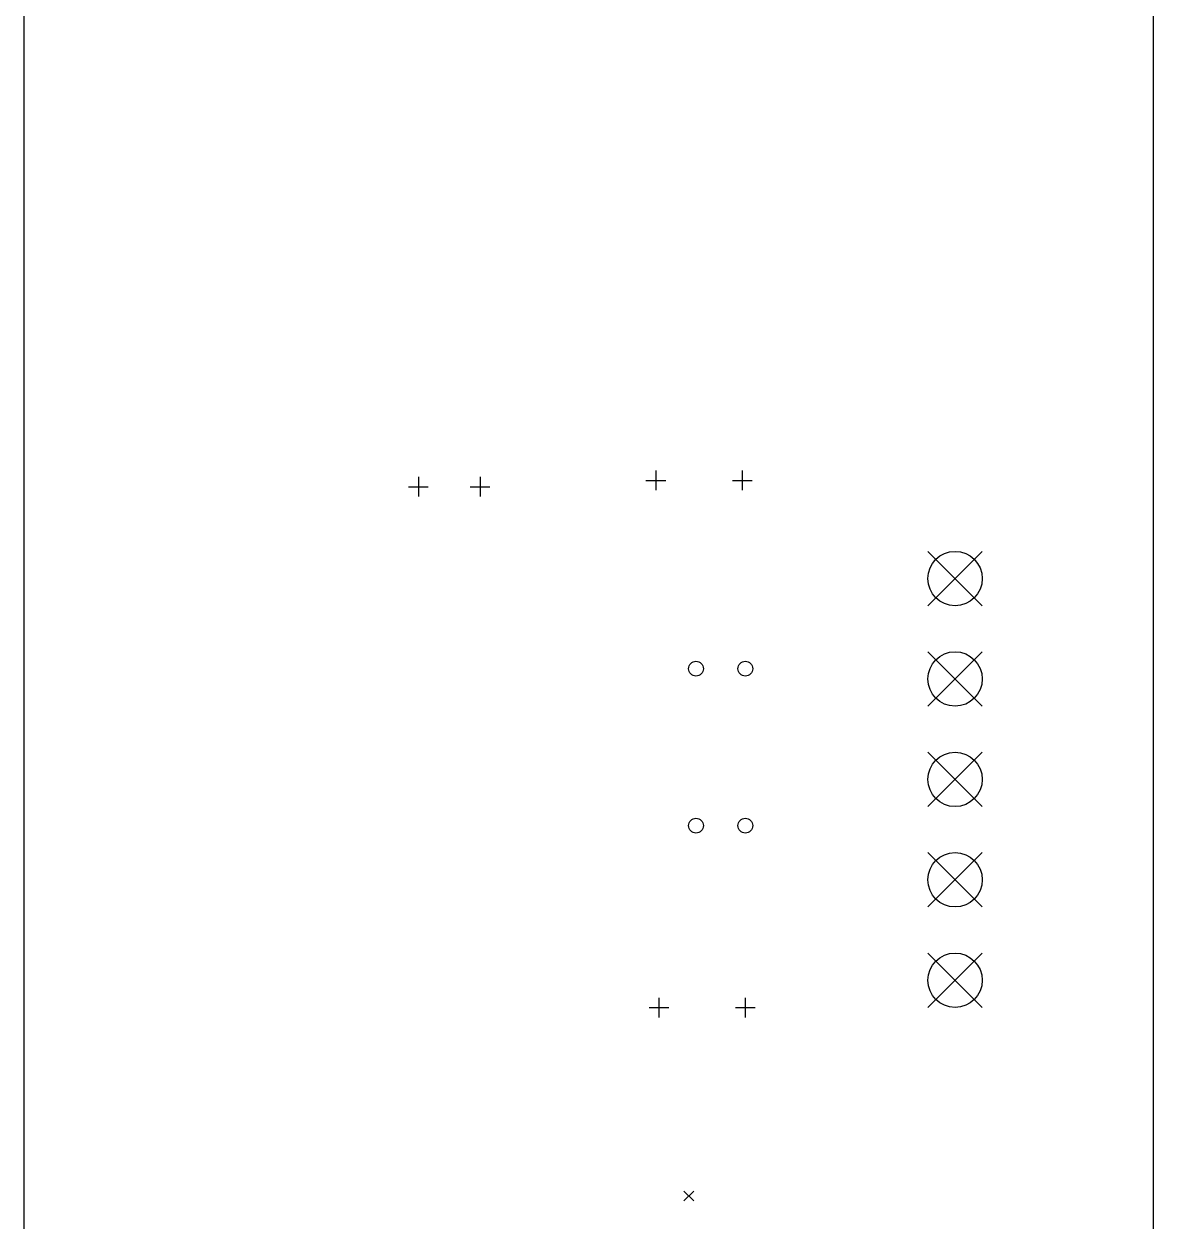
# Model space of a CAD drawing. Extents: x 4.52 to 6.57, y -8.69 to -1.12.
# Drawn here: x 4.6 to 6.4, y -6.81 to -4.903 of the extents above; entities that cross this region are included whole.
import ezdxf

# ---------------------------------------------------------------- set-up
doc = ezdxf.new("R2010")
doc.units = 0
doc.header["$MEASUREMENT"] = 0
doc.layers.add('BLACK', color=7, linetype='CONTINUOUS')

msp = doc.modelspace()

# ---------------------------------------------------------------- linework, layer by layer
at = {"layer": 'BLACK', "linetype": 'CONTINUOUS'}
for p, q in [((6.4, -1.11811), (6.4, -7.11)), ((4.6, -3.36929), (4.6, -7.7)), ((5.22876, -5.62425), (5.22876, -5.65575)), ((5.32718, -5.62425), (5.32718, -5.65575)), ((5.60727, -5.61425), (5.60727, -5.64575)), ((5.74507, -5.61425), (5.74507, -5.64575)), ((5.21301, -5.64), (5.2445, -5.64)), ((5.31143, -5.64), (5.34293, -5.64)), ((5.59152, -5.63), (5.62302, -5.63)), ((5.72932, -5.63), (5.76081, -5.63)), ((6.0411, -5.74299), (6.12772, -5.82961)), ((6.12772, -5.74299), (6.0411, -5.82961)), ((6.0411, -5.90299), (6.12772, -5.98961)), ((6.12772, -5.90299), (6.0411, -5.98961)), ((6.0411, -6.06299), (6.12772, -6.14961)), ((6.12772, -6.06299), (6.0411, -6.14961)), ((6.0411, -6.22299), (6.12772, -6.30961)), ((6.12772, -6.22299), (6.0411, -6.30961)), ((6.0411, -6.38299), (6.12772, -6.46961)), ((6.12772, -6.38299), (6.0411, -6.46961)), ((5.6122, -6.45425), (5.6122, -6.48575)), ((5.75, -6.45425), (5.75, -6.48575)), ((5.59646, -6.47), (5.62795, -6.47)), ((5.73425, -6.47), (5.76575, -6.47)), ((5.65213, -6.76213), (5.66787, -6.77787)), ((5.66787, -6.76213), (5.65213, -6.77787))]:
    msp.add_line(p, q, dxfattribs=at)
at = {"layer": 'BLACK'}
for centre, radius in [((6.08441, -5.7863), 0.04331), ((6.08441, -5.9463), 0.04331), ((5.67126, -5.93), 0.01181), ((5.75, -5.93), 0.01181), ((6.08441, -6.1063), 0.04331), ((5.67126, -6.18), 0.01181), ((5.75, -6.18), 0.01181), ((6.08441, -6.2663), 0.04331), ((6.08441, -6.4263), 0.04331)]:
    msp.add_circle(centre, radius, dxfattribs=at)

doc.saveas('drawing.dxf')
